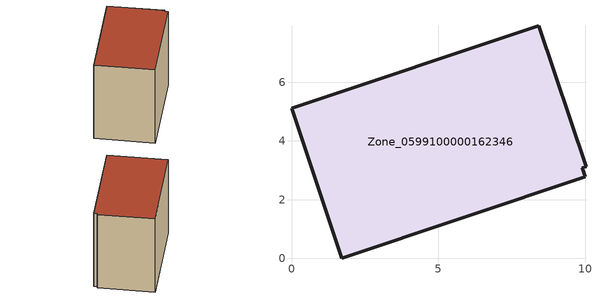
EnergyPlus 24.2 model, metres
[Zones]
Zone_0599100000162346
 floor ground (C_G): 10.03,3.13 9.91,3.09 10.01,2.78 1.71,0 0,5.12 8.42,7.93 z0.5
 wall outside (C_F): 10.03,3.13 8.42,7.93 0,5.12 1.71,0 10.01,2.78 9.91,3.09 10.03,3.13 z0.5:8.31
 roof outside (C_R): 9.91,3.09 10.03,3.13 8.42,7.93 0,5.12 1.71,0 10.01,2.78 z8.31
[BUILDING]
Pand.0599100000162346: North Axis=0; Terrain=City; Loads Convergence Tolerance Value=0.04; Temperature Convergence Tolerance Value=0.4; Solar Distribution=FullExterior; Maximum Number of Warmup Days=25; Minimum Number of Warmup Days=1
[Site:Location]
Rotterdam.The.Hague.AP_ZH_NLD Design_Conditions: Latitude=51.96; Longitude=4.45; Time Zone=1; Elevation=-4.5
[SITE:GROUNDTEMPERATURE:BUILDINGSURFACE]
18, 18, 18, 18, 18, 18, 18, 18, 18, 18, 18, 18
[MATERIAL] Thermal Absorptance=0.9; Solar Absorptance=0.7; Visible Absorptance=0.7
Name | Roughness | Thickness | Conductivity | Density | Specific Heat
G.TI.1975-1991 | MediumSmooth | 0.15 | 0.288461 | 540 | 1210
F.TI.1975-1991 | Rough | 0.3 | 0.230769 | 1920 | 840
R.TI.1975-1991 | MediumRough | 0.2 | 0.153846 | 1500 | 1000
[CONSTRUCTION]
C_G: G.TI.1975-1991
C_F: F.TI.1975-1991
C_R: R.TI.1975-1991
[ZONE]
Zone_0599100000162346: Type=1; Multiplier=1; Ceiling Height=Autocalculate; Volume=Autocalculate; Floor Area=autocalculate; Part of Total Floor Area=Yes
[ZONEINFILTRATION:DESIGNFLOWRATE]
Infil_Zone_0599100000162346: Zone or ZoneList or Space or SpaceList=Zone_0599100000162346; Schedule=AlwaysOn; Design Flow Rate Calculation Method=Flow/Area; Flow Rate per Floor Area=0.003; Constant Term Coefficient=1; Temperature Term Coefficient=0; Velocity Term Coefficient=0; Velocity Squared Term Coefficient=0
[HVACTEMPLATE:ZONE:IDEALLOADSAIRSYSTEM]
Zone_0599100000162346: Maximum Heating Supply Air Temperature=50; Minimum Cooling Supply Air Temperature=13; Maximum Heating Supply Air Humidity Ratio=0.0156; Minimum Cooling Supply Air Humidity Ratio=0.0077; Heating Limit=NoLimit; Cooling Limit=NoLimit; Dehumidification Control Type=ConstantSensibleHeatRatio; Cooling Sensible Heat Ratio=0.7; Dehumidification Setpoint=60; Humidification Control Type=None; Humidification Setpoint=30; Outdoor Air Method=None; Outdoor Air Flow Rate per Person=0.00944; Outdoor Air Flow Rate per Zone Floor Area=0; Outdoor Air Flow Rate per Zone=0; Demand Controlled Ventilation Type=None; Outdoor Air Economizer Type=NoEconomizer; Heat Recovery Type=None; Sensible Heat Recovery Effectiveness=0.7; Latent Heat Recovery Effectiveness=0.65
[ZONECONTROL:THERMOSTAT]
ThermostatControl_Zone_0599100000162346: Zone or ZoneList=Zone_0599100000162346; Control Type Schedule=DualSetpointControlType; Control 1=Thermostat_Zone_0599100000162346; Temperature Difference Between Cutout And Setpoint=0
[THERMOSTATSETPOINT:DUALSETPOINT]
Thermostat_Zone_0599100000162346: Heating Setpoint Temperature Schedule=HeatingSetpoint_Zone_0599100000162346; Cooling Setpoint Temperature Schedule=CoolingSetpoint_Zone_0599100000162346
[SCHEDULE:COMPACT]
HeatingSetpoint_Zone_0599100000162346: Through: 12/31, For: AllDays, Until: 24:00, 21
CoolingSetpoint_Zone_0599100000162346: Through: 12/31, For: AllDays, Until: 24:00, 24
DualSetpointControlType: Through: 12/31, For: AllDays, Until: 24:00, 4
AlwaysOn: Through: 12/31, For: AllDays, Until: 24:00, 1
